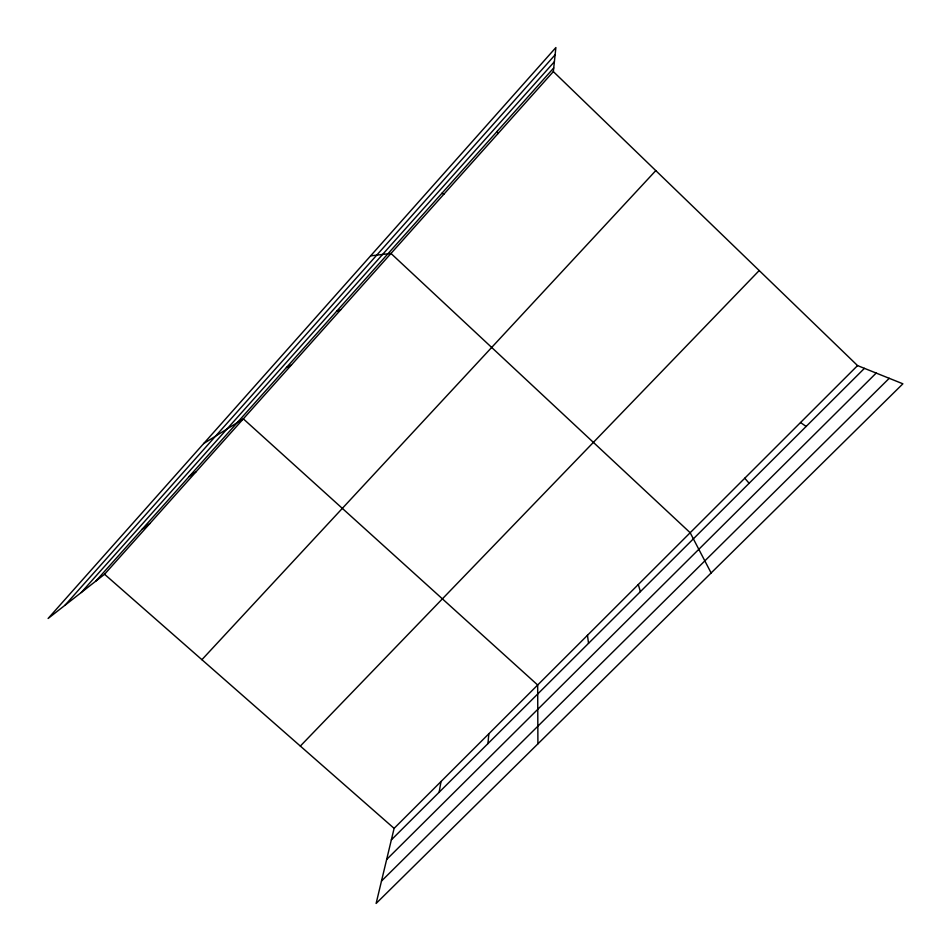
<?xml version="1.0" encoding="UTF-8"?>
<svg xmlns="http://www.w3.org/2000/svg" width="951" height="951" viewBox="0 0 951 951"><rect width="100%" height="100%" fill="white"/><g stroke="black" fill="none" stroke-linecap="round" stroke-linejoin="round"><path stroke-width="1.43" d="M487.934 743.611L488.862 733.744M553.339 71.598L555.883 47.55L48.109 618.483L104.562 574.261L553.339 71.598L857.552 365.588L902.891 383.8L376.12 903.45L394.106 828.369L857.552 365.588M439.16 792.231L441.014 781.52M65.001 605.252L555.111 54.813M81.227 592.544L554.385 61.732M95.932 581.025L553.72 67.961M201.897 659.697L655.798 170.609M300.326 746.071L759.207 270.548M391.348 839.876L864.435 368.346M386.653 859.478L876.192 373.077M381.494 881.042L889.233 378.308M142.079 529.315L149.878 523.514M189.178 476.522L196.12 471.708M203.68 443.558L243.325 418.844L537.672 685.005L537.909 743.848M286.417 367.55L291.505 364.863M336.606 311.298L340.72 309.753M370.628 255.855L390.98 253.453L690.176 532.726L711.134 572.966M441.906 193.279L443.891 194.182M800.54 422.517L806.139 426.452M104.562 574.261L394.106 828.369M744.764 478.21L749.126 483.274M497.171 131.345L498.003 133.58M638.299 584.52L640.392 591.653M587.48 635.28L588.526 643.351"/></g></svg>
